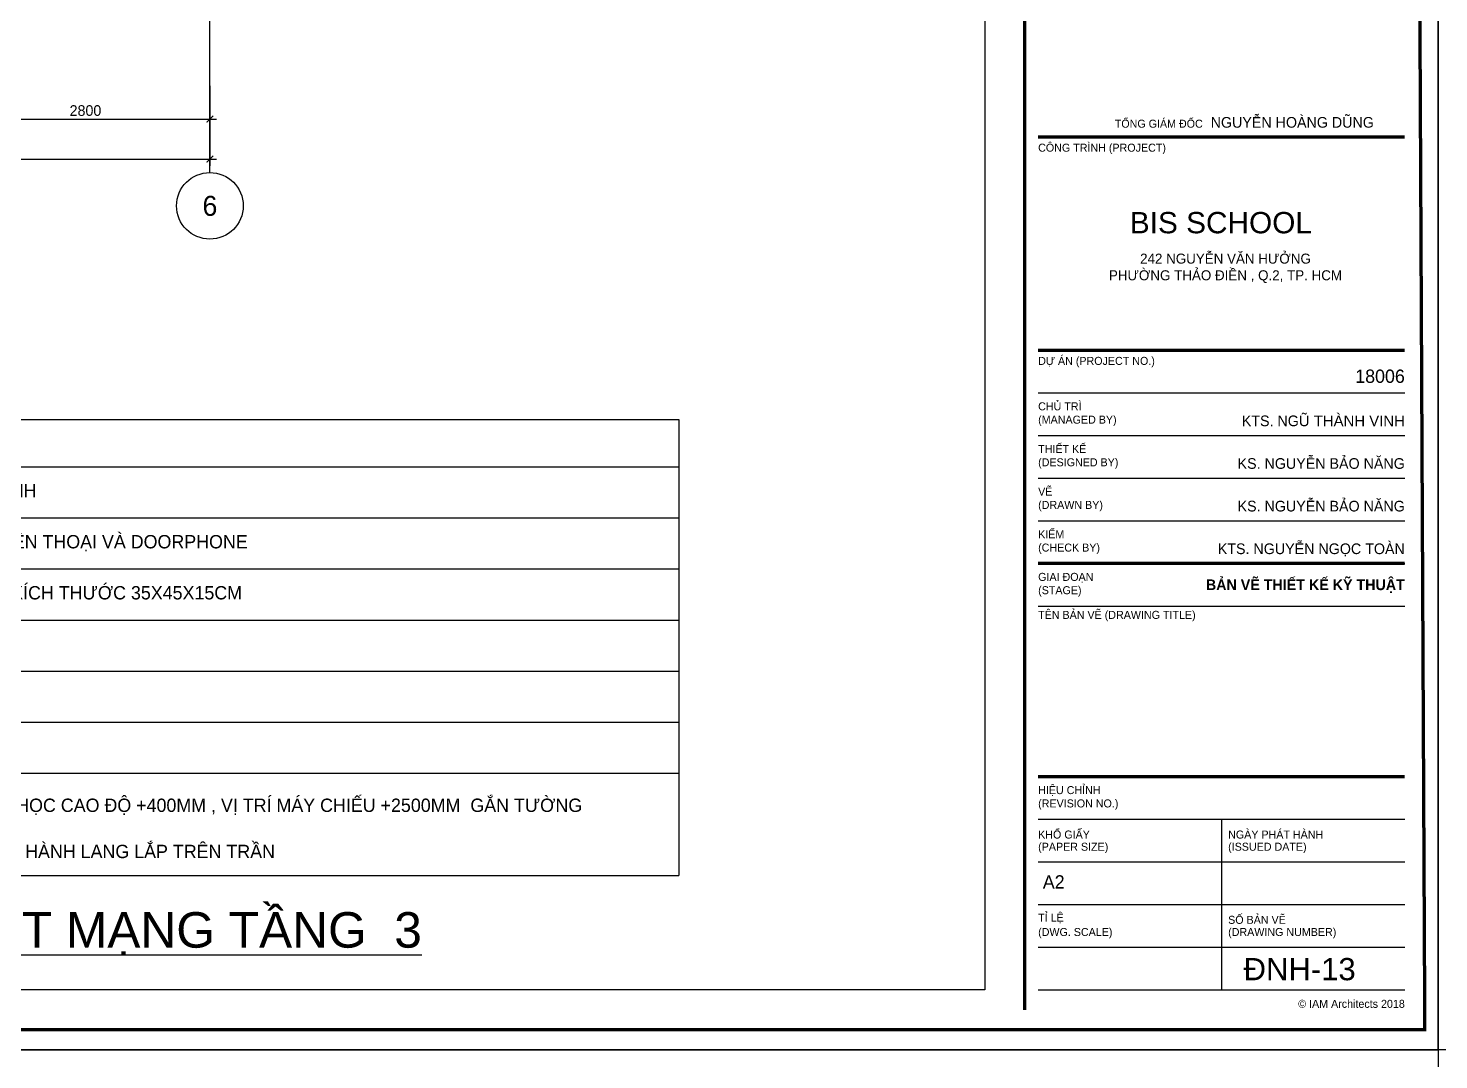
# Model space of a CAD drawing. Header units: inches. Extents: x 1721084 to 1854744, y 225101 to 488646.
# Drawn here: x 1749772 to 1765641, y 287988 to 299601 of the extents above; entities that cross this region are included whole.
import ezdxf
from ezdxf.enums import TextEntityAlignment as Align

# ---------------------------------------------------------------- set-up
doc = ezdxf.new("R2010")
doc.units = ezdxf.units.IN
doc.header["$MEASUREMENT"] = 0
doc.linetypes.add('X-PL-T3$0$X-GRID-TYPICAL$0$CENTER2', pattern=[1.125, 0.75, -0.125, 0.125, -0.125])
for name, color, linetype in [('0-Khungten', 255, 'Continuous'), ('A-ANNO-DIM 100', 252, 'Continuous'), ('I.A.M TITLEBLOCK - A2 -H$0$A-TBLK-TEXT', 250, 'Continuous'), ('TEXT', 9, 'Continuous'), ('X-PL-T3$0$A-XREF', 250, 'Continuous'), ('X-PL-T3$0$X-GRID-TYPICAL$0$A-ANNO-DIM 75', 250, 'Continuous'), ('X-PL-T3$0$X-GRID-TYPICAL$0$A-GRID', 250, 'X-PL-T3$0$X-GRID-TYPICAL$0$CENTER2'), ('X-PL-T3$0$X-GRID-TYPICAL$0$A-GRID-SYMB', 250, 'Continuous'), ('X-PL-T3$0$X-PL-T3$0$A-XREF', 250, 'Continuous')]:
    doc.layers.add(name, color=color, linetype=linetype)
doc.styles.add('ARIAL', font='arial.ttf')
doc.styles.add('I.A.M TITLEBLOCK - A2 -H$0$IAM TEXT', font='VAVON_.TTF', dxfattribs={"height": 2})
doc.styles.add('I.A.M TITLEBLOCK - A2 -H$0$TITLE BLOCK', font='arial.ttf')
doc.styles.add('VNCC-VnAvantH', font='vhavan.ttf')
doc.styles.add('X-PL-T3$0$X-GRID-TYPICAL$0$HDUNGARC', font='vn_vni.shx')
doc.styles.add('X-PL-T3$0$X-GRID-TYPICAL$0$SYMBTEXT', font='VAVON_.TTF')
doc.dimstyles.new('X-PL-T3$0$X-GRID-TYPICAL$0$DIM-75', dxfattribs={"dimscale": 75, "dimtxt": 1.6, "dimasz": 1, "dimexe": 1, "dimexo": 1, "dimgap": 0.5, "dimtad": 1, "dimdec": 0, "dimzin": 0, "dimdsep": 46, "dimtxsty": 'X-PL-T3$0$X-GRID-TYPICAL$0$HDUNGARC', "dimblk": 'X-PL-T3$0$X-GRID-TYPICAL$0$_ArchTick', "dimcen": 2, "dimdle": 1, "dimclrd": 256, "dimclre": 9, "dimclrt": 3, "dimadec": 0, "dimazin": 0, "dimtfac": 1, "dimtdec": 0, "dimtix": 1, "dimtmove": 2, "dimatfit": 2, "dimfxl": 1, "dimtolj": 1, "dimtzin": 0, "dimarcsym": 2})

# ---------------------------------------------------------------- blocks, each defined once
blk = doc.blocks.new('I.A.M TITLEBLOCK - A2 -H')
at = {"const_width": 0.5}
blk.add_lwpolyline([(5, 3), (592, 3), (590, 417), (5, 417)], close=True, dxfattribs=at)
for points in [[(532, 6), (532, 415)], [(534, 137), (589, 137)], [(534, 105), (589, 105)], [(534, 73), (589, 73)], [(534, 41), (589, 41)]]:
    blk.add_lwpolyline(points, dxfattribs=at)
at = {"color": 2}
for points in [[(534, 98.6), (589, 98.6)], [(534, 92.2), (589, 92.2)], [(534, 85.8), (589, 85.8)], [(534, 79.4), (589, 79.4)], [(534, 73), (589, 73)], [(534, 66.6), (589, 66.6)], [(534, 34.6), (589, 34.6)], [(561.5, 34.6), (561.5, 9)], [(534, 28.2), (589, 28.2)], [(534, 21.8), (589, 21.8)], [(534, 15.4), (589, 15.4)], [(534, 9), (589, 9)]]:
    blk.add_lwpolyline(points, dxfattribs=at)
at = {"layer": 'Defpoints'}
blk.add_lwpolyline([(0, 420), (594, 420), (594, 0), (0, 0)], close=True, dxfattribs=at)
at = {"insert": (534.7, 26.2), "char_height": 2, "width": 2.797, "attachment_point": 1, "style": 'I.A.M TITLEBLOCK - A2 -H$0$IAM TEXT'}
blk.add_mtext('A2', dxfattribs=at)
at = {"layer": 'Defpoints', "color": 2, "lineweight": 0, "insert": (589, 70.6), "char_height": 1.6, "width": 56.5421, "attachment_point": 3, "style": 'I.A.M TITLEBLOCK - A2 -H$0$TITLE BLOCK'}
blk.add_mtext('{\\fVNI-Avo|b1|i0|c0|p2;\\C7;BAÛN VEÕ THIEÁT KEÁ KYÕ THUAÄT }', dxfattribs=at)
at = {"layer": 'I.A.M TITLEBLOCK - A2 -H$0$A-TBLK-TEXT', "color": 2, "lineweight": 0, "style": 'I.A.M TITLEBLOCK - A2 -H$0$TITLE BLOCK'}
for s, insert, char_height, width, attachment_point in [('{\\fVNI-Avo|b0|i0|c0|p2;\\H0.75x;\\C7;TOÅNG GIAÙM ÑOÁC\\H1.333x;  \\C2;NGUYEÃN HOAØNG DUÕNG}', (584.36, 140), 1.6, 73.1889, 3), ('\\pt1.2;{\\fVNI-Avo|b0|i0|c0|p2;COÂNG TRÌNH \\C7;(PROJECT)}', (534, 136), 1.2, 22.2752, 1), ('\\pt1.2;{\\fVNI-Avo|b0|i0|c0|p2;DÖÏ AÙN \\C7;(PROJECT NO.)}', (534, 104), 1.2, 46.5421, 1), ('\\pt2;{\\fVNI-Avo|b0|i0|c0|p2;\\C7;18006}', (589, 102.1), 2, 46.5421, 3), ('\\pt1.2;{\\fVNI-Avo|b0|i0|c0|p2;CHUÛ TRÌ\\P\\C7;(MANAGED BY)}', (534, 95.4), 1.2, 14, 4), ('{\\fVNI-Avo|b0|i0|c0|p2;KTS. NG}Ũ THÀNH VINH', (589, 95.2), 1.6, 46.5421, 3), ('\\pt1.2;{\\fVNI-Avo|b0|i0|c0|p2;THIEÁT KEÁ \\P\\C7;(DESIGNED BY)}', (534, 89), 1.2, 14, 4), ('{\\fVNI-Avo|b0|i0|c0|p2;KS. NGUYEÃN BAÛO NAÊNG}', (589, 88.8), 1.6, 46.5421, 3), ('\\pt1.2;{\\fVNI-Avo|b0|i0|c0|p2;VEÕ \\P\\C7;(DRAWN BY)}', (534, 82.6), 1.2, 14, 4), ('{\\fVNI-Avo|b0|i0|c0|p2;KS. NGUYEÃN BAÛO NAÊNG}', (589, 82.4), 1.6, 46.5421, 3), ('\\pt1.2;{\\fVNI-Avo|b0|i0|c0|p2;KIEÅM\\P\\C7;(CHECK BY)}', (534, 76.2), 1.2, 14, 4), ('{\\fVNI-Avo|b0|i0|c0|p0;KTS. NGUYEÃN NGOÏC TOAØN}', (589, 76), 1.6, 46.5421, 3), ('\\pt1.2;{\\fVNI-Avo|b0|i0|c0|p2;GIAI ÑOAÏN \\C7;(STAGE)}', (534, 69.8), 1.2, 14, 4), ('\\pt1.2;{\\fVNI-Avo|b0|i0|c0|p2;TEÂN BAÛN VEÕ \\C7;(DRAWING TITLE)}', (534, 65.1), 1.2, 37.4385, 4), ('\\pt1.2;{\\fVNI-Avo|b0|i0|c0|p2;HIEÄU CHÆNH \\C7;(REVISION NO.)}', (534, 37.8), 1.2, 14, 4), ('\\pt1.2;{\\fVNI-Avo|b0|i0|c0|p2;KHOÅ GIAÁY}', (534, 32.3), 1.2, 14, 4), ('\\pt1.2;{\\fVNI-Avo|b0|i0|c0|p2;NGAØY PHAÙT HAØNH}', (562.5, 32.3), 1.2, 22.2752, 4), ('\\pt1.2;{\\fVNI-Avo|b0|i0|c0|p2;\\C7;(PAPER SIZE)}', (534, 30.3), 1.2, 14, 4), ('\\pt1.2;{\\fVNI-Avo|b0|i0|c0|p2;\\C7;(ISSUED DATE)}', (562.5, 30.3), 1.2, 22.2752, 4), ('\\pt1.2;{\\fVNI-Avo|b0|i0|c0|p2;TÆ LEÄ}', (534, 19.7), 1.2, 14, 4), ('\\pt1.2;{\\fVNI-Avo|b0|i0|c0|p2;SOÁ BAÛN VEÕ}', (562.5, 19.5), 1.2, 22.2752, 4), ('\\pt1.2;{\\fVNI-Avo|b0|i0|c0|p2;\\C7;(DWG. SCALE)}', (534, 17.5), 1.2, 14, 4), ('\\pt1.2;{\\fVNI-Avo|b0|i0|c0|p2;\\C7;(DRAWING NUMBER)}', (562.5, 17.5), 1.2, 22.2752, 4)]:
    blk.add_mtext(s, dxfattribs=dict(at, insert=insert, char_height=char_height, width=width, attachment_point=attachment_point))
at = {"layer": 'I.A.M TITLEBLOCK - A2 -H$0$A-TBLK-TEXT', "color": 7, "width": 60, "attachment_point": 2, "style": 'I.A.M TITLEBLOCK - A2 -H$0$TITLE BLOCK'}
for s, insert, char_height in [('BIS SCHOOL', (561.41, 125.75), 3.2), ('{\\fVNI-Avo|b0|i0|c0|p0;242 NGUYEÃN VAÊN HÖÔÛNG \\PPHÖÔØNG THAÛO ÑIEÀN , Q.2, TP. HCM}', (562.1, 119.5), 1.5)]:
    blk.add_mtext(s, dxfattribs=dict(at, insert=insert, char_height=char_height))
at = {"layer": 'I.A.M TITLEBLOCK - A2 -H$0$A-TBLK-TEXT', "color": 2, "insert": (589, 7.5), "char_height": 1.2, "width": 21, "attachment_point": 3, "style": 'I.A.M TITLEBLOCK - A2 -H$0$TITLE BLOCK'}
blk.add_mtext('{\\fVNI-Avo|b0|i0|c0|p0;© IAM Architects 2018}', dxfattribs=at)
blk = doc.blocks.new('X-PL-T3$0$X-GRID-TYPICAL$0$_ArchTick')
at = {"color": 0, "linetype": 'ByBlock', "const_width": 0.15}
blk.add_lwpolyline([(-0.5, -0.48), (0.5, 0.52)], dxfattribs=at)
blk = doc.blocks.new('*D354')
at = {"layer": 'Defpoints', "color": 0, "transparency": 16777216}
for p in [(0, -2600), (25600, -2600), (25600, -3500)]:
    blk.add_point(p, dxfattribs=at)
at = {"layer": 'X-PL-T3$0$X-GRID-TYPICAL$0$A-ANNO-DIM 75', "color": 9, "lineweight": -2, "transparency": 16777216}
for p, q in [((0, -2675), (0, -3575)), ((25600, -2675), (25600, -3575))]:
    blk.add_line(p, q, dxfattribs=at)
at = {"layer": 'X-PL-T3$0$X-GRID-TYPICAL$0$A-ANNO-DIM 75', "lineweight": -2, "transparency": 16777216}
blk.add_line((-75, -3500), (25675, -3500), dxfattribs=at)
at = {"layer": 'X-PL-T3$0$X-GRID-TYPICAL$0$A-ANNO-DIM 75', "lineweight": -2, "transparency": 16777216, "xscale": 75, "yscale": 75, "zscale": 75, "rotation": 180}
blk.add_blockref('X-PL-T3$0$X-GRID-TYPICAL$0$_ArchTick', (0, -3500), dxfattribs=at)
at = {"layer": 'X-PL-T3$0$X-GRID-TYPICAL$0$A-ANNO-DIM 75', "lineweight": -2, "transparency": 16777216, "xscale": 75, "yscale": 75, "zscale": 75}
blk.add_blockref('X-PL-T3$0$X-GRID-TYPICAL$0$_ArchTick', (25600, -3500), dxfattribs=at)
at = {"layer": 'X-PL-T3$0$X-GRID-TYPICAL$0$A-ANNO-DIM 75', "color": 3, "transparency": 16777216, "insert": (12800, -3402.5), "char_height": 120, "attachment_point": 5, "style": 'X-PL-T3$0$X-GRID-TYPICAL$0$HDUNGARC'}
blk.add_mtext('\\A1;25600', dxfattribs=at)
blk = doc.blocks.new('*D343')
at = {"layer": 'Defpoints', "color": 0, "transparency": 16777216}
for p in [(22800, -2600), (25600, -2600), (25600, -3050)]:
    blk.add_point(p, dxfattribs=at)
at = {"layer": 'X-PL-T3$0$X-GRID-TYPICAL$0$A-ANNO-DIM 75', "color": 9, "lineweight": -2, "transparency": 16777216}
for p, q in [((22800, -2675), (22800, -3125)), ((25600, -2675), (25600, -3125))]:
    blk.add_line(p, q, dxfattribs=at)
at = {"layer": 'X-PL-T3$0$X-GRID-TYPICAL$0$A-ANNO-DIM 75', "lineweight": -2, "transparency": 16777216}
blk.add_line((22725, -3050), (25675, -3050), dxfattribs=at)
at = {"layer": 'X-PL-T3$0$X-GRID-TYPICAL$0$A-ANNO-DIM 75', "lineweight": -2, "transparency": 16777216, "xscale": 75, "yscale": 75, "zscale": 75, "rotation": 180}
blk.add_blockref('X-PL-T3$0$X-GRID-TYPICAL$0$_ArchTick', (22800, -3050), dxfattribs=at)
at = {"layer": 'X-PL-T3$0$X-GRID-TYPICAL$0$A-ANNO-DIM 75', "lineweight": -2, "transparency": 16777216, "xscale": 75, "yscale": 75, "zscale": 75}
blk.add_blockref('X-PL-T3$0$X-GRID-TYPICAL$0$_ArchTick', (25600, -3050), dxfattribs=at)
at = {"layer": 'X-PL-T3$0$X-GRID-TYPICAL$0$A-ANNO-DIM 75', "color": 3, "transparency": 16777216, "insert": (24200, -2953), "char_height": 120, "attachment_point": 5, "style": 'X-PL-T3$0$X-GRID-TYPICAL$0$HDUNGARC'}
blk.add_mtext('\\A1;2800', dxfattribs=at)
blk = doc.blocks.new('X-PL-T3$0$X-GRID-TYPICAL$0$SYMB-GRID')
blk.add_circle((0, 0), 5)
at = {"color": 2, "style": 'X-PL-T3$0$X-GRID-TYPICAL$0$SYMBTEXT', "flags": 4}
blk.add_attdef('NUM', text='', height=3, dxfattribs=at).set_placement((0, 0), align=Align.MIDDLE)
blk = doc.blocks.new('X-PL-T3$0$X-GRID-TYPICAL')
at = {"layer": 'X-PL-T3$0$X-GRID-TYPICAL$0$A-GRID', "ltscale": 8}
blk.add_line((25600, -3650), (25600, 14420), dxfattribs=at)
at = {"layer": 'X-PL-T3$0$X-GRID-TYPICAL$0$A-GRID-SYMB'}
ref = blk.add_blockref('X-PL-T3$0$X-GRID-TYPICAL$0$SYMB-GRID', (25600, -4025), dxfattribs=dict(at, xscale=75, yscale=75, zscale=75))
ref.add_attrib('NUM', '6', dxfattribs={"layer": '0', "color": 2, "height": 225, "style": 'X-PL-T3$0$X-GRID-TYPICAL$0$SYMBTEXT'}).set_placement((25600, -4025), align=Align.MIDDLE)
at = {"layer": 'X-PL-T3$0$X-GRID-TYPICAL$0$A-ANNO-DIM 75'}
for base, p1, picture, middle in [((25600, -3500), (0, -2600), '*D354', (12800, -3402.5)), ((25600, -3050), (22800, -2600), '*D343', (24200, -2952.5))]:
    dim = blk.add_linear_dim(base=base, p1=p1, p2=(25600, -2600), dimstyle='X-PL-T3$0$X-GRID-TYPICAL$0$DIM-75', dxfattribs=at)
    dim.commit()
    dim.dimension.update_dxf_attribs({"geometry": picture, "text_midpoint": middle})
blk = doc.blocks.new('X-PL-T3$0$X-PL-T3')
at = {"layer": 'Defpoints', "color": 5}
blk.add_lwpolyline([(34318, -12850), (-4757, -12850), (-4757, 17750), (34318, 17750)], close=True, dxfattribs=at)
at = {"layer": 'X-PL-T3$0$X-PL-T3$0$A-XREF'}
blk.add_blockref('X-PL-T3$0$X-GRID-TYPICAL', (0, 0), dxfattribs=at)
blk = doc.blocks.new('X-PL-T3')
at = {"layer": 'X-PL-T3$0$A-XREF'}
blk.add_blockref('X-PL-T3$0$X-PL-T3', (0, 0), dxfattribs=at)

msp = doc.modelspace()

# ---------------------------------------------------------------- block references
msp.add_blockref('X-PL-T3', (1726215.8, 301626.4))
at = {"layer": 'A-ANNO-DIM 100', "xscale": 75, "yscale": 75, "zscale": 75}
for p in [(1765633.5, 288101), (1721083.5, 256601)]:
    msp.add_blockref('I.A.M TITLEBLOCK - A2 -H', p, dxfattribs=at)

# ---------------------------------------------------------------- texts
at = {"layer": 'TEXT', "color": 7, "linetype": 'Continuous', "style": 'ARIAL'}
msp.add_text('ĐNH-13', height=250, dxfattribs=at).set_placement((1764075.3, 288884.2), align=Align.CENTER)

# ---------------------------------------------------------------- next in the draw order: linework, layer by layer
at = {"layer": 'TEXT', "color": 3}
for p, q in [((1744274.2, 295198), (1756953.8, 295198)), ((1744274.2, 295198), (1757090.6, 295198)), ((1757090.6, 295198), (1757090.6, 290064.4)), ((1744274.2, 294663.6), (1757090.6, 294663.6)), ((1744274.2, 294663.6), (1757090.6, 294663.6)), ((1744274.2, 294663.6), (1757090.6, 294663.6)), ((1744274.2, 294663.6), (1757090.6, 294663.6)), ((1744274.2, 294088.7), (1757090.6, 294088.7)), ((1744274.2, 294088.7), (1757090.6, 294088.7)), ((1744274.2, 293513.8), (1757090.6, 293513.8)), ((1744274.2, 292938.9), (1757090.6, 292938.9)), ((1744274.2, 292364), (1757090.6, 292364)), ((1731457.7, 291789.1), (1757090.6, 291789.1)), ((1731457.7, 291214.2), (1757090.6, 291214.2)), ((1744274.2, 290064.4), (1757090.6, 290064.4))]:
    msp.add_line(p, q, dxfattribs=at)

# ---------------------------------------------------------------- next in the draw order: block references
at = {"layer": 'A-ANNO-DIM 100', "xscale": 75, "yscale": 75, "zscale": 75}
msp.add_blockref('I.A.M TITLEBLOCK - A2 -H', (1721083.5, 288101), dxfattribs=at)

# ---------------------------------------------------------------- next in the draw order: texts
at = {"layer": '0-Khungten', "style": 'VNCC-VnAvantH'}
for s, p in [('hép kü thuËt tÇng m¹ng truyÒn h×nh', (1745682.9, 294320.5)), ('tñ kü thuËt tÇng m¹ng m¸y tÝnh, ®iÖn tho¹i vµ doorphone', (1745682.9, 293745.6)), ('hép kü thuËt phßng s¬n tÜnh ®iÖn kÝch th\xadíc 35x45x15cm', (1745682.9, 293170.7)), ('TOµN Bé æ §IÖN THO¹I TRONG PHßNG HäC CAO §é +400MM , VÞ TRÝ M¸Y CHIÕU +2500MM  G¾N T¦êNG', (1745688.3, 290778.7)), ('VÞ TRÝ BµN GI¸O VI£N +800MM, æ M¹NG HµNH LANG L¾P TR£N TRÇN', (1745793.6, 290258.8))]:
    msp.add_text(s, height=150.121, dxfattribs=at).set_placement(p)
at = {"layer": 'TEXT', "color": 6, "style": 'ARIAL'}
msp.add_text('%%UMẶT BẰNG BỐ TRÍ HT MẠNG TẦNG  3', height=400, dxfattribs=at).set_placement((1744204.7, 289250.6))

doc.saveas('drawing.dxf')
